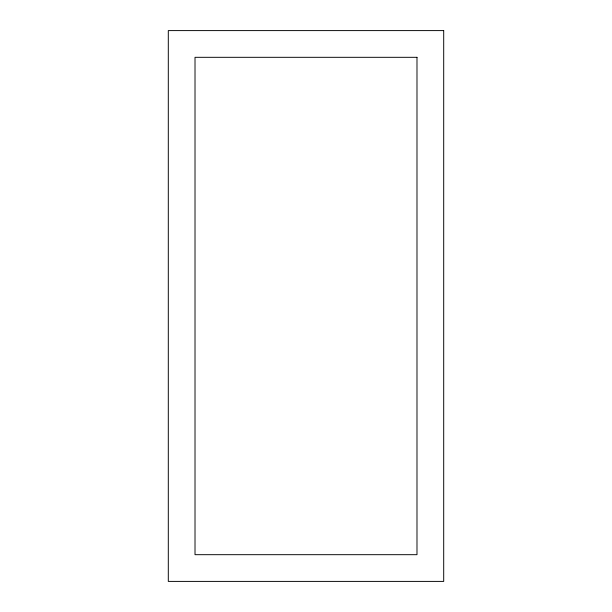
<?xml version="1.0" encoding="UTF-8"?>
<svg xmlns="http://www.w3.org/2000/svg" width="612" height="612" viewBox="0 0 612 612"><rect width="100%" height="100%" fill="white"/><g stroke="black" fill="none" stroke-linecap="round" stroke-linejoin="round"><path stroke-width="0.92" d="M443.7 30.6L168.3 30.6L168.3 581.4L443.7 581.4L443.7 30.6M416.986 57.314L195.014 57.314L195.014 554.686L416.986 554.686L416.986 57.314"/></g></svg>
